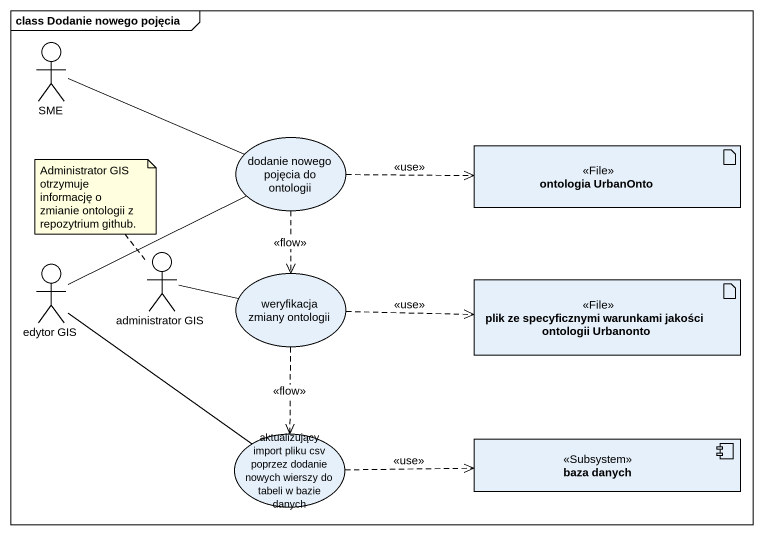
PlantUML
@startuml
mainframe class Dodanie nowego pojęcia
actor SME
usecase "dodanie nowego pojęcia do ontologii" as dodanie_nowego_pojęcia_do
artifact "ontologia UrbanOnto" as ontologia_UrbanOnto <<File>>
actor "edytor GIS" as edytor_GIS
actor "administrator GIS" as administrator_GIS
usecase "weryfikacja zmiany ontologii" as weryfikacja_zmiany_ontologii
artifact "plik ze specyficznymi warunkami jakości ontologii Urbanonto" as plik_ze_specyficznymi <<File>>
usecase "aktualizujący import pliku csv poprzez dodanie nowych wierszy do tabeli w bazie danych" as aktualizujący_import_pliku
component "baza danych" as baza_danych <<Subsystem>>
SME -right- dodanie_nowego_pojęcia_do
dodanie_nowego_pojęcia_do .right.> ontologia_UrbanOnto : <<use>>
dodanie_nowego_pojęcia_do ..> weryfikacja_zmiany_ontologii : <<flow>>
edytor_GIS -right- dodanie_nowego_pojęcia_do
edytor_GIS -- aktualizujący_import_pliku
administrator_GIS -right- weryfikacja_zmiany_ontologii
weryfikacja_zmiany_ontologii .right.> plik_ze_specyficznymi : <<use>>
weryfikacja_zmiany_ontologii ..> aktualizujący_import_pliku : <<flow>>
aktualizujący_import_pliku .right.> baza_danych : <<use>>
note top of administrator_GIS : Administrator GIS otrzymuje informację o zmianie ontologii z repozytrium github.
@enduml
